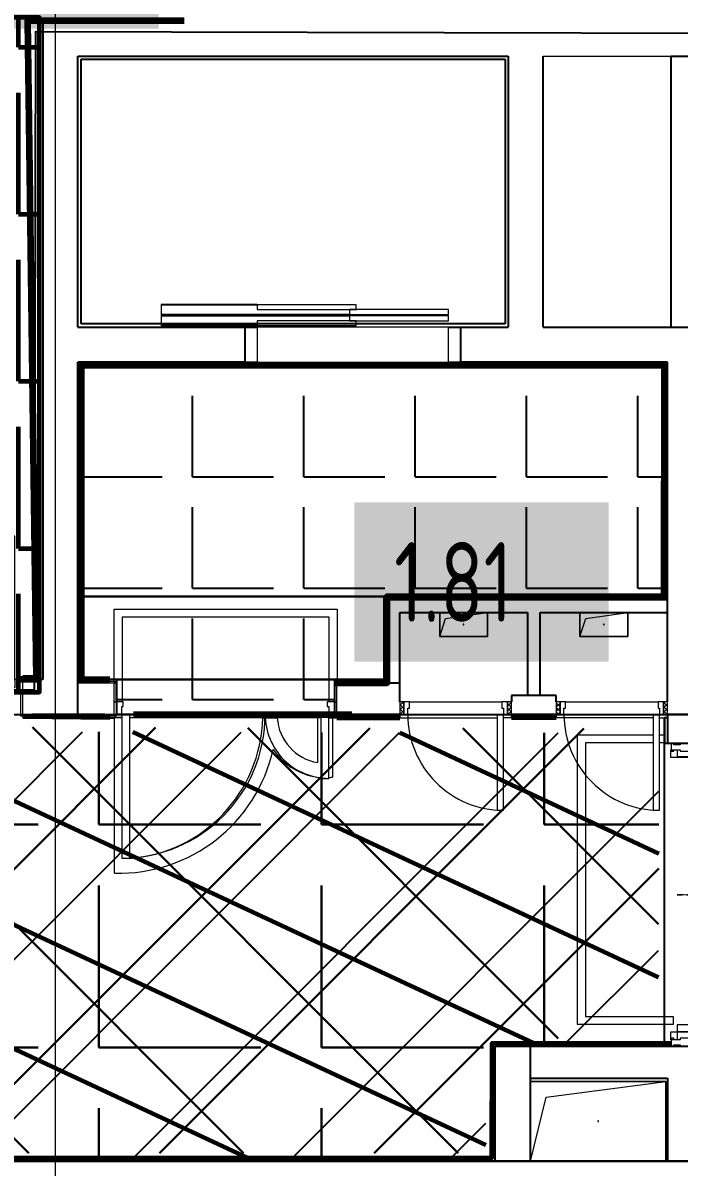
# Model space of a CAD drawing. Header units: millimetres. Extents: x -164500 to 426394, y -51911 to 102118.
# Drawn here: x 94520 to 98637, y 10426 to 17602 of the extents above; entities that cross this region are included whole.
import ezdxf

# ---------------------------------------------------------------- set-up
doc = ezdxf.new("R2010")
doc.units = ezdxf.units.MM
for name, color, linetype, lineweight in [('0) шлифовка', 5, 'Continuous', 60), ('1.4) Плинтус ПЛ-4', 6, 'Continuous', 60), ('284 стык. профилей', 1, 'Continuous', 120), ('374 ПК-4', 211, 'Continuous', 120), ('384 ПК-3', 30, 'Continuous', 120), ('469 плитка КР10 лестницы', 130, 'Continuous', 60), ('5.2) Л-1 Линолеум', 100, 'Continuous', 30), ('7.3) НЗ Керам. Плитка Пол', 3, 'Continuous', 30), ('A-DETL-GENF', 7, 'Continuous', 9), ('A-DOOR-2', 7, 'Continuous', 5), ('A-DOOR-FRAM-2', 7, 'Continuous', 5), ('A-FLOR', 7, 'Continuous', 9), ('A-GENM', 7, 'Continuous', 9), ('A-GLAZ-CWMG-1', 7, 'Continuous', 20), ('Оси', 7, 'Continuous', 9)]:
    doc.layers.add(name, color=color, linetype=linetype, lineweight=lineweight)
for name, color, linetype in [('1.1) плитка  КР1', 40, 'Continuous'), ('2) защита вин плитк', 6, 'Continuous'), ('3.2.3) П-9', 5, 'Continuous')]:
    doc.layers.add(name, color=color, linetype=linetype)
for name, color, linetype, lineweight, true_color in [('A-DOOR-1', 7, 'Continuous', 5, 0xc0c0c0), ('A-DOOR-4', 7, 'Continuous', 5, 0xd7dbdf), ('A-DOOR-FRAM-1', 7, 'Continuous', 5, 0xc0c0c0)]:
    doc.layers.add(name, color=color, linetype=linetype, lineweight=lineweight, true_color=true_color)
doc.styles.add('СПДС', font='ГОСТ тип А.ttf', dxfattribs={"width": 0.9})

# ---------------------------------------------------------------- blocks, each defined once
blk = doc.blocks.new('110_Дверь_СКБ_2Ст - Д-1_л_Лестничная клетка EIS60 2-32142534-Объем проектирования 1 этажа')
at = {"layer": 'A-DOOR-1'}
for p, q in [((662.5, 1010), (612.5, 1010)), ((612.5, 1010), (612.5, 110)), ((662.5, 110), (662.5, 1010)), ((-637.5, 510), (-637.5, 110)), ((-587.5, 510), (-637.5, 510)), ((-587.5, 110), (-587.5, 510)), ((-637.5, 110), (-587.5, 110)), ((612.5, 110), (662.5, 110))]:
    blk.add_line(p, q, dxfattribs=at)
for centre, radius, start, end in [((662.5, 110), 900, 90, 180), ((-637.5, 110), 400, 360, 90)]:
    blk.add_arc(centre, radius, start, end, dxfattribs=at)
at = {"layer": 'A-DOOR-FRAM-1'}
for p, q in [((-672.5, 118), (-742.5, 118)), ((-742.5, 118), (-742.5, 110)), ((-742.5, 110), (-672.5, 110)), ((-637.5, 110), (-687.5, 110)), ((-687.5, 110), (-687.5, 30)), ((-672.5, 110), (-672.5, 118)), ((-637.5, 60), (-637.5, 110)), ((662.5, 110), (662.5, 60)), ((712.5, 110), (662.5, 110)), ((767.5, 118), (697.5, 118)), ((697.5, 118), (697.5, 110)), ((697.5, 110), (767.5, 110)), ((712.5, 30), (712.5, 110)), ((767.5, 110), (767.5, 118)), ((-687.5, 30), (-627.5, 30)), ((-672.5, 30), (-687.5, 30)), ((-687.5, 30), (-687.5, -110)), ((-672.5, -110), (-672.5, 30)), ((-627.5, 60), (-637.5, 60)), ((-627.5, 30), (-627.5, 60)), ((662.5, 60), (652.5, 60)), ((652.5, 60), (652.5, 30)), ((652.5, 30), (712.5, 30)), ((712.5, 30), (697.5, 30)), ((697.5, 30), (697.5, -110)), ((712.5, -110), (712.5, 30)), ((-672.5, -110), (-742.5, -110)), ((-742.5, -110), (-742.5, -118)), ((-742.5, -118), (-672.5, -118)), ((-687.5, -110), (-672.5, -110)), ((-672.5, -118), (-672.5, -110)), ((697.5, -110), (712.5, -110)), ((767.5, -110), (697.5, -110)), ((697.5, -110), (697.5, -118)), ((697.5, -118), (767.5, -118)), ((767.5, -118), (767.5, -110))]:
    blk.add_line(p, q, dxfattribs=at)
blk = doc.blocks.new('110_Дверь_СКБ_2Ст - Д-3а 1450x2100h_Лестничная клетка из коридора-32213611-Объем проектирования 1 этажа')
at = {"layer": 'A-DOOR-1'}
for p, q in [((662.5, 1000), (612.5, 1000)), ((612.5, 1000), (612.5, 100)), ((662.5, 100), (662.5, 1000)), ((-637.5, 500), (-637.5, 100)), ((-587.5, 500), (-637.5, 500)), ((-587.5, 100), (-587.5, 500)), ((-637.5, 100), (-587.5, 100)), ((612.5, 100), (662.5, 100))]:
    blk.add_line(p, q, dxfattribs=at)
for centre, radius, start, end in [((662.5, 100), 900, 90, 180), ((-637.5, 100), 400, 360, 90)]:
    blk.add_arc(centre, radius, start, end, dxfattribs=at)
at = {"layer": 'A-DOOR-FRAM-1'}
for p, q in [((-672.5, 108), (-742.5, 108)), ((-742.5, 108), (-742.5, 100)), ((-742.5, 100), (-672.5, 100)), ((-637.5, 100), (-687.5, 100)), ((-687.5, 100), (-687.5, 20)), ((-672.5, 100), (-672.5, 108)), ((-637.5, 50), (-637.5, 100)), ((662.5, 100), (662.5, 50)), ((712.5, 100), (662.5, 100)), ((767.5, 108), (697.5, 108)), ((697.5, 108), (697.5, 100)), ((697.5, 100), (767.5, 100)), ((712.5, 20), (712.5, 100)), ((767.5, 100), (767.5, 108)), ((-687.5, 20), (-627.5, 20)), ((-672.5, 20), (-687.5, 20)), ((-687.5, 20), (-687.5, -100)), ((-672.5, -100), (-672.5, 20)), ((-627.5, 50), (-637.5, 50)), ((-627.5, 20), (-627.5, 50)), ((662.5, 50), (652.5, 50)), ((652.5, 50), (652.5, 20)), ((652.5, 20), (712.5, 20)), ((712.5, 20), (697.5, 20)), ((697.5, 20), (697.5, -100)), ((712.5, -100), (712.5, 20)), ((-672.5, -100), (-742.5, -100)), ((-742.5, -100), (-742.5, -108)), ((-742.5, -108), (-672.5, -108)), ((-687.5, -100), (-672.5, -100)), ((-672.5, -108), (-672.5, -100)), ((697.5, -100), (712.5, -100)), ((767.5, -100), (697.5, -100)), ((697.5, -100), (697.5, -108)), ((697.5, -108), (767.5, -108)), ((767.5, -108), (767.5, -100))]:
    blk.add_line(p, q, dxfattribs=at)
blk = doc.blocks.new('110_Дверь_СКБ_1Ст - д-18п 700x2100h_Технический шкаф ЭОМ и СС 2-32193184-Объем проектирования 1 этажа')
at = {"layer": 'A-DOOR-2'}
h = blk.add_hatch(dxfattribs=at)
h.set_pattern_fill('FP_119', color=256, style=0, pattern_type=2)
h.set_pattern_definition([(135, (1951.41, 124.685), (-14.14214, -14.14214), []), (225, (1951.41, 124.685), (14.14214, -14.14214), [])])
h.paths.add_polyline_path([(337.5, 60), (337.5, -20), (362.5, -20), (362.5, 60)])
at = {"layer": 'A-DOOR-FRAM-2'}
h = blk.add_hatch(dxfattribs=at)
h.set_pattern_fill('FP_120', color=256, style=0, pattern_type=2)
h.set_pattern_definition([(45, (-171.384, 124.685), (-14.1421, 14.1421), []), (135, (-171.384, 124.685), (-14.1421, -14.1421), [])])
h.paths.add_polyline_path([(-337.5, 60), (-337.5, -20), (-312.5, -20), (-312.5, 60)])
at = {"layer": 'A-DOOR-1'}
for p, q in [((-287.5, 660), (-287.5, 60)), ((-247.5, 660), (-287.5, 660)), ((-247.5, 60), (-247.5, 660)), ((-287.5, 60), (-247.5, 60))]:
    blk.add_line(p, q, dxfattribs=at)
blk.add_arc((-287.5, 60), 600, 360, 90, dxfattribs=at)
at = {"layer": 'A-DOOR-FRAM-1'}
for p, q in [((-312.5, 60), (-337.5, 60)), ((-337.5, 60), (-337.5, -20)), ((-287.5, 60), (-312.5, 60)), ((-312.5, 60), (-312.5, -20)), ((-312.5, -20), (-312.5, 60)), ((-287.5, 20), (-287.5, 60)), ((-277.5, 20), (-287.5, 20)), ((-277.5, -20), (-277.5, 20)), ((-247.5, 60), (312.5, 60)), ((312.5, 20), (302.5, 20)), ((302.5, 20), (302.5, -20)), ((312.5, 60), (312.5, 20)), ((337.5, 60), (312.5, 60)), ((337.5, -20), (337.5, 60)), ((362.5, 60), (337.5, 60)), ((337.5, 60), (337.5, -20)), ((362.5, -20), (362.5, 60)), ((-337.5, -20), (-312.5, -20)), ((-312.5, -20), (-277.5, -20)), ((302.5, -20), (-277.5, -20)), ((302.5, -20), (337.5, -20)), ((337.5, -20), (362.5, -20))]:
    blk.add_line(p, q, dxfattribs=at)
blk = doc.blocks.new('GM_Отверстие прямоугольное _в плите_ - Отверстие-21716910-Объем проектирования 1 этажа')
at = {"layer": 'A-GENM'}
for p, q in [((-425, 250), (425, 250)), ((425, 250), (-425, 250)), ((-325, 150), (425, 250)), ((425, 250), (425, -250)), ((425, -250), (425, 250)), ((-425, -250), (-325, 150))]:
    blk.add_line(p, q, dxfattribs=at)
for start, end in [(360, 180), (180, 360)]:
    blk.add_arc((0, 0), 2.5, start, end, dxfattribs=at)
blk = doc.blocks.new('GM_Отверстие прямоугольное _в плите_ - Отверстие-21620300-Объем проектирования 1 этажа')
at = {"layer": 'A-GENM'}
for p, q in [((-150, -75), (-150, 75)), ((-150, 75), (-150, -75)), ((-112.5, 37.5), (150, 75)), ((150, 75), (150, -75)), ((150, -75), (150, 75)), ((-150, -75), (-112.5, 37.5)), ((150, -75), (-150, -75)), ((-150, -75), (150, -75))]:
    blk.add_line(p, q, dxfattribs=at)
for start, end in [(360, 180), (180, 360)]:
    blk.add_arc((0, 0), 2.5, start, end, dxfattribs=at)
blk = doc.blocks.new('DOR_Дверь лифта - 1350х2050h-19118285-Объем проектирования 1 этажа')
at = {"layer": 'A-DOOR-1'}
for p, q in [((-600, 125), (-720, 125)), ((-720, 125), (-720, 110)), ((-720, 110), (-600, 110)), ((-675, 110), (-675, -110)), ((-600, 110), (-675, 110)), ((-600, 110), (-600, 125)), ((600, 110), (-600, 110)), ((-600, 110), (-600, -110)), ((720, 125), (600, 125)), ((600, 125), (600, 110)), ((600, -110), (600, 110)), ((675, 110), (600, 110)), ((600, 110), (720, 110)), ((675, -110), (675, 110)), ((720, 110), (720, 125)), ((-675, -110), (-600, -110)), ((-600, -110), (600, -110)), ((-20, -120), (-20, -150)), ((600, -120), (-20, -120)), ((600, -110), (675, -110)), ((600, -150), (600, -120)), ((-600, -150), (-600, -180)), ((20, -150), (-600, -150)), ((-600, -180), (20, -180)), ((-600, -190), (-600, -220)), ((20, -190), (-600, -190)), ((-20, -150), (600, -150)), ((20, -180), (20, -150)), ((20, -220), (20, -190)), ((-600, -220), (20, -220)), ((-20, -220), (-20, -250)), ((600, -220), (-20, -220)), ((-20, -250), (600, -250)), ((600, -250), (600, -220))]:
    blk.add_line(p, q, dxfattribs=at)
at = {"layer": 'A-DOOR-FRAM-1'}
for p, q in [((600, -117), (600, -120)), ((1203, -117), (600, -117)), ((600, -120), (1200, -120)), ((1200, -120), (1200, -180)), ((1203, -183), (1203, -117)), ((1200, -180), (20, -180)), ((20, -180), (20, -183)), ((20, -183), (1203, -183)), ((1203, -187), (20, -187)), ((20, -187), (20, -190)), ((20, -190), (1200, -190)), ((1200, -190), (1200, -250)), ((1203, -253), (1203, -187)), ((600, -250), (600, -253)), ((1200, -250), (600, -250)), ((600, -253), (1203, -253))]:
    blk.add_line(p, q, dxfattribs=at)
blk = doc.blocks.new('Дверь_Витражная_остекление_ - ВВ-7 остекление-32349468-Объем проектирования 1 этажа')
at = {"layer": 'A-DETL-GENF'}
for p, q in [((-815, -20), (-860, -20)), ((-860, -177.2), (-860, -20)), ((-815, -20), (-860, -20)), ((-860, -20), (-860, -177.2)), ((-815, -177.2), (-815, -20)), ((-815, -177.2), (-815, -20)), ((865, -880), (865, -20)), ((865, -20), (865, -880)), ((-860, -100), (-815, -100)), ((-850, -177.2), (-850, -100)), ((-806, -177.2), (-806, -100)), ((856, -800), (856, -100)), ((900, -100), (865, -100)), ((900, -800), (900, -140)), ((910, -880), (910, -140)), ((910, -880), (910, -140)), ((-860, -880), (-860, -177.2)), ((-860, -177.2), (-860, -880)), ((-850, -800), (-850, -177.2)), ((-815, -880), (-815, -177.2)), ((-815, -880), (-815, -177.2)), ((-806, -800), (-806, -177.2)), ((-860, -800), (-815, -800)), ((910, -800), (865, -800)), ((-860, -880), (-815, -880)), ((-860, -880), (-815, -880)), ((910, -880), (865, -880)), ((865, -880), (910, -880))]:
    blk.add_line(p, q, dxfattribs=at)
at = {"layer": 'A-DOOR-1'}
for p, q in [((-910, 20), (-860, 20)), ((-910, -20), (-910, 20)), ((-860, 20), (-860, -20)), ((860, 20), (910, 20)), ((860, -20), (860, 20)), ((910, 20), (910, -20)), ((-860, -20), (-910, -20)), ((-860, -177.2), (-860, -20)), ((860, -880), (860, -20)), ((910, -20), (860, -20))]:
    blk.add_line(p, q, dxfattribs=at)
for centre, start, end in [((-860, -20), 275.92467, 0), ((860, -20), 180, 196.2256), ((860, -20), 227.29681, 270)]:
    blk.add_arc(centre, 860, start, end, dxfattribs=at)
at = {"layer": 'A-DOOR-4'}
blk.add_line((-860, -880), (-860, -177.2), dxfattribs=at)
for centre, start, end in [((860, -20), 196.2256, 227.18263), ((-860, -20), 270, 275.92467)]:
    blk.add_arc(centre, 860, start, end, dxfattribs=at)
blk = doc.blocks.new('Прямоугольный импост - Импост структурный с накладкой - 160мм Темный-V270-Объем проектирования 1 этажа')
at = {"layer": 'A-GLAZ-CWMG-1'}
for p, q in [((-50, 0), (-50, 17)), ((-50, 17), (0, 17)), ((-40, 0), (-50, 0)), ((-40, -40), (-40, 0)), ((0, 0), (-10, 0)), ((-10, 0), (-10, -40)), ((0, 17), (0, 0)), ((-50, -140), (-50, -40)), ((-50, -40), (-40, -40)), ((-10, -40), (0, -40)), ((0, -40), (0, -140)), ((0, -140), (-50, -140))]:
    blk.add_line(p, q, dxfattribs=at)
blk = doc.blocks.new('Прямоугольный импост - Импост структурный с накладкой - 160мм Темный-V271-Объем проектирования 1 этажа')
at = {"layer": 'A-GLAZ-CWMG-1'}
for p, q in [((0, 17), (-50, 17)), ((-50, 17), (-50, 0)), ((-50, 0), (-40, 0)), ((-40, 0), (-40, -40)), ((-10, -40), (-10, 0)), ((-10, 0), (0, 0)), ((0, 0), (0, 17)), ((-40, -40), (-50, -40)), ((-50, -40), (-50, -140)), ((0, -40), (-10, -40)), ((0, -140), (0, -40)), ((-50, -140), (0, -140))]:
    blk.add_line(p, q, dxfattribs=at)

msp = doc.modelspace()

# ---------------------------------------------------------------- hatches: boundary and pattern name
at = {"layer": '0) шлифовка', "true_color": 0x2776bb}
h = msp.add_hatch(dxfattribs=at)
h.set_pattern_fill('ANSI31', color=152, scale=222, angle=110)
h.paths.add_polyline_path([(98511.111, 13147.263), (82778.702, 13184.193), (82778.702, 12963.938), (82778.702, 12923.938), (83491.702, 12923.938), (83491.702, 12878.938), (82775.996, 12878.938), (82771.702, 12878.36), (82771.702, 12868.938), (82728.414, 12868.938), (82725.221, 11508.938), (82771.702, 11508.938), (82846.702, 11507.938), (83441.702, 11507.938), (83521.702, 11498.938), (83521.702, 11434.938), (84781.702, 11434.938), (84781.702, 11444.938), (84801.702, 11444.938), (85055.702, 11434.938), (85055.702, 10484.938), (85474.702, 10484.938), (85474.702, 10463.938), (85524.702, 10463.938), (85524.702, 10363.938), (85514.702, 10323.938), (85524.702, 10323.938), (85524.702, 10306.938), (85564.702, 10306.938), (85564.702, 10303.938), (85609.702, 10303.938), (85609.702, 10258.54), (85658.804, 10258.424), (87584.702, 10253.904), (87584.702, 10303.938), (87583.202, 10306.938), (87574.702, 10306.938), (87574.702, 10323.938), (87584.702, 10363.938), (87574.702, 10363.938), (87574.702, 10463.938), (87624.702, 10463.938), (89374.702, 10463.938), (89423.702, 10463.938), (89423.702, 10483.935), (89423.702, 10484.935), (90049.702, 10484.935), (90073.935, 10463.938), (90099.702, 10463.938), (90099.702, 10413.938), (90109.702, 10413.938), (90109.702, 10408.974), (91389.702, 10405.969), (91389.702, 10413.938), (91399.702, 10463.938), (91434.702, 10463.938), (91434.702, 10471.938), (91449.702, 10471.938), (91449.702, 10484.935), (92574.702, 10484.935), (92614.702, 10471.938), (92614.702, 10403.093), (93484.702, 10401.051), (93484.702, 10463.938), (93484.702, 10471.938), (93524.702, 10471.938), (93524.702, 10484.935), (97423.858, 10484.935), (97425.33, 11111.806), (97462.702, 11111.718), (97462.702, 11204.938), (98506.551, 11204.938)])
at = {"layer": '1.1) плитка  КР1'}
h = msp.add_hatch(dxfattribs=at)
h.set_pattern_fill('ANGLE', color=256, scale=100)
h.set_pattern_definition([(0, (94885.7, 15452.94), (0, 698.5), [508, -190.5]), (90, (94885.7, 15452.94), (-698.5, 4e-14), [508, -190.5])])
h.paths.add_polyline_path([(95108.074, 13483.938), (96474.702, 13483.938), (96474.702, 13263.938), (95108.074, 13263.938)])
h.paths.add_polyline_path([(94885.702, 14003.938), (96784.702, 14003.938), (96784.702, 13483.938), (94885.702, 13483.938)])
h.paths.add_polyline_path([(94885.702, 15452.938), (98543.702, 15452.938), (98543.702, 14003.938), (94885.702, 14003.938)])
at = {"layer": '2) защита вин плитк'}
h = msp.add_hatch(dxfattribs=at)
h.set_pattern_fill('ANSI31', color=256, scale=222)
h.paths.add_polyline_path([(98511.111, 13147.263), (82778.702, 13184.193), (82778.702, 12963.938), (82778.702, 12923.938), (83491.702, 12923.938), (83491.702, 12878.938), (82775.996, 12878.938), (82771.702, 12878.36), (82771.702, 12868.938), (82728.414, 12868.938), (82725.221, 11508.938), (82771.702, 11508.938), (82846.702, 11507.938), (83441.702, 11507.938), (83521.702, 11498.938), (83521.702, 11434.938), (84781.702, 11434.938), (84781.702, 11444.938), (84801.702, 11444.938), (85055.702, 11434.938), (85055.702, 10484.938), (85474.702, 10484.938), (85474.702, 10463.938), (85524.702, 10463.938), (85524.702, 10363.938), (85514.702, 10323.938), (85524.702, 10323.938), (85524.702, 10306.938), (85564.702, 10306.938), (85564.702, 10303.938), (85609.702, 10303.938), (85609.702, 10258.54), (85658.804, 10258.424), (87584.702, 10253.904), (87584.702, 10303.938), (87583.202, 10306.938), (87574.702, 10306.938), (87574.702, 10323.938), (87584.702, 10363.938), (87574.702, 10363.938), (87574.702, 10463.938), (87624.702, 10463.938), (89374.702, 10463.938), (89423.702, 10463.938), (89423.702, 10483.935), (89423.702, 10484.935), (90049.702, 10484.935), (90073.935, 10463.938), (90099.702, 10463.938), (90099.702, 10413.938), (90109.702, 10413.938), (90109.702, 10408.974), (91389.702, 10405.969), (91389.702, 10413.938), (91399.702, 10463.938), (91434.702, 10463.938), (91434.702, 10471.938), (91449.702, 10471.938), (91449.702, 10484.935), (92574.702, 10484.935), (92614.702, 10471.938), (92614.702, 10403.093), (93484.702, 10401.051), (93484.702, 10463.938), (93484.702, 10471.938), (93524.702, 10471.938), (93524.702, 10484.935), (97423.858, 10484.935), (97425.33, 11111.806), (97462.702, 11111.718), (97462.702, 11204.938), (98506.551, 11204.938)])
at = {"layer": '3.2.3) П-9'}
h = msp.add_hatch(dxfattribs=at)
h.set_pattern_fill('ANSI31', color=256, scale=222)
h.paths.add_polyline_path([(98511.111, 13147.263), (82778.702, 13184.193), (82778.702, 12963.938), (82778.702, 12923.938), (83491.702, 12923.938), (83491.702, 12878.938), (82775.996, 12878.938), (82771.702, 12878.36), (82771.702, 12868.938), (82728.414, 12868.938), (82725.221, 11508.938), (82771.702, 11508.938), (82846.702, 11507.938), (83441.702, 11507.938), (83521.702, 11498.938), (83521.702, 11434.938), (84781.702, 11434.938), (84781.702, 11444.938), (84801.702, 11444.938), (85055.702, 11434.938), (85055.702, 10484.938), (85474.702, 10484.938), (85474.702, 10463.938), (85524.702, 10463.938), (85524.702, 10363.938), (85514.702, 10323.938), (85524.702, 10323.938), (85524.702, 10306.938), (85564.702, 10306.938), (85564.702, 10303.938), (85609.702, 10303.938), (85609.702, 10258.54), (85658.804, 10258.424), (87584.702, 10253.904), (87584.702, 10303.938), (87583.202, 10306.938), (87574.702, 10306.938), (87574.702, 10323.938), (87584.702, 10363.938), (87574.702, 10363.938), (87574.702, 10463.938), (87624.702, 10463.938), (89374.702, 10463.938), (89423.702, 10463.938), (89423.702, 10483.935), (89423.702, 10484.935), (90049.702, 10484.935), (90073.935, 10463.938), (90099.702, 10463.938), (90099.702, 10413.938), (90109.702, 10413.938), (90109.702, 10408.974), (91389.702, 10405.969), (91389.702, 10413.938), (91399.702, 10463.938), (91434.702, 10463.938), (91434.702, 10471.938), (91449.702, 10471.938), (91449.702, 10484.935), (92574.702, 10484.935), (92614.702, 10471.938), (92614.702, 10403.093), (93484.702, 10401.051), (93484.702, 10463.938), (93484.702, 10471.938), (93524.702, 10471.938), (93524.702, 10484.935), (97423.858, 10484.935), (97425.33, 11111.806), (97462.702, 11111.718), (97462.702, 11204.938), (98506.551, 11204.938)])
at = {"layer": '469 плитка КР10 лестницы'}
h = msp.add_hatch(dxfattribs=at)
h.set_pattern_fill('ANGLE', color=256, scale=150)
h.set_pattern_definition([(0, (205553.1, 26879), (0, 1047.75), [762, -285.75]), (90, (205553.1, 26879), (-1047.75, 6e-14), [762, -285.75])])
h.paths.add_polyline_path([(93119.702, 13403.938), (94623.702, 13403.938), (94623.702, 17634.938), (93119.702, 17634.938)])
at = {"layer": '5.2) Л-1 Линолеум'}
h = msp.add_hatch(dxfattribs=at)
h.set_pattern_fill('ANSI37', color=256, scale=300)
h.paths.add_polyline_path([(98511.111, 13175.099), (82778.702, 13212.03), (82778.702, 12991.774), (82778.702, 12951.774), (83491.702, 12951.774), (83491.702, 12906.774), (82775.996, 12906.774), (82771.702, 12906.196), (82771.702, 12896.774), (82728.414, 12896.774), (82725.221, 11536.774), (82771.702, 11536.774), (82846.702, 11535.774), (83441.702, 11535.774), (83521.702, 11526.774), (83521.702, 11462.774), (84781.702, 11462.774), (84781.702, 11472.774), (84801.702, 11472.774), (85055.702, 11462.774), (85055.702, 10512.774), (85474.702, 10512.774), (85474.702, 10491.774), (85524.702, 10491.774), (85524.702, 10391.774), (85514.702, 10351.774), (85524.702, 10351.774), (85524.702, 10334.774), (85564.702, 10334.774), (85564.702, 10331.774), (85609.702, 10331.774), (85609.702, 10286.376), (85658.804, 10286.261), (87584.702, 10281.74), (87584.702, 10331.774), (87583.202, 10334.774), (87574.702, 10334.774), (87574.702, 10351.774), (87584.702, 10391.774), (87574.702, 10391.774), (87574.702, 10491.774), (87624.702, 10491.774), (89374.702, 10491.774), (89423.702, 10491.774), (89423.702, 10511.771), (89423.702, 10512.771), (90049.702, 10512.771), (90073.935, 10491.774), (90099.702, 10491.774), (90099.702, 10441.774), (90109.702, 10441.774), (90109.702, 10436.81), (91389.702, 10433.805), (91389.702, 10441.774), (91399.702, 10491.774), (91434.702, 10491.774), (91434.702, 10499.774), (91449.702, 10499.774), (91449.702, 10512.771), (92574.702, 10512.771), (92614.702, 10499.774), (92614.702, 10430.93), (93484.702, 10428.887), (93484.702, 10491.774), (93484.702, 10499.774), (93524.702, 10499.774), (93524.702, 10512.771), (97423.858, 10512.771), (97425.33, 11139.642), (97462.702, 11139.555), (97462.702, 11232.774), (98506.551, 11232.774)])
at = {"layer": '7.3) НЗ Керам. Плитка Пол'}
h = msp.add_hatch(dxfattribs=at)
h.set_pattern_fill('ANGLE', color=256, scale=200)
h.set_pattern_definition([(0, (0, 0), (0, 1397), [1016, -381]), (90, (0, 0), (-1397, 9e-14), [1016, -381])])
h.paths.add_polyline_path([(98511.111, 13147.263), (82778.702, 13184.193), (82778.702, 12963.938), (82778.702, 12923.938), (83491.702, 12923.938), (83491.702, 12878.938), (82775.996, 12878.938), (82771.702, 12878.36), (82771.702, 12868.938), (82728.414, 12868.938), (82725.221, 11508.938), (82771.702, 11508.938), (82846.702, 11507.938), (83441.702, 11507.938), (83521.702, 11498.938), (83521.702, 11434.938), (84781.702, 11434.938), (84781.702, 11444.938), (84801.702, 11444.938), (85055.702, 11434.938), (85055.702, 10484.938), (85474.702, 10484.938), (85474.702, 10463.938), (85524.702, 10463.938), (85524.702, 10363.938), (85514.702, 10323.938), (85524.702, 10323.938), (85524.702, 10306.938), (85564.702, 10306.938), (85564.702, 10303.938), (85609.702, 10303.938), (85609.702, 10258.54), (85658.804, 10258.424), (87584.702, 10253.904), (87584.702, 10303.938), (87583.202, 10306.938), (87574.702, 10306.938), (87574.702, 10323.938), (87584.702, 10363.938), (87574.702, 10363.938), (87574.702, 10463.938), (87624.702, 10463.938), (89374.702, 10463.938), (89423.702, 10463.938), (89423.702, 10483.935), (89423.702, 10484.935), (90049.702, 10484.935), (90073.935, 10463.938), (90099.702, 10463.938), (90099.702, 10413.938), (90109.702, 10413.938), (90109.702, 10408.974), (91389.702, 10405.969), (91389.702, 10413.938), (91399.702, 10463.938), (91434.702, 10463.938), (91434.702, 10471.938), (91449.702, 10471.938), (91449.702, 10484.935), (92574.702, 10484.935), (92614.702, 10471.938), (92614.702, 10403.093), (93484.702, 10401.051), (93484.702, 10463.938), (93484.702, 10471.938), (93524.702, 10471.938), (93524.702, 10484.935), (97423.858, 10484.935), (97425.33, 11111.806), (97462.702, 11111.718), (97462.702, 11204.938), (98506.551, 11204.938)])

# ---------------------------------------------------------------- linework, layer by layer
for p, q in [((94623.702, 13504.938), (94623.702, 17633.938)), ((94644.702, 17613.938), (94644.702, 13483.938)), ((94864.702, 15693.938), (94864.702, 17393.938)), ((94864.702, 17393.938), (97564.702, 17393.938)), ((94884.702, 17373.938), (97544.702, 17373.938)), ((94884.702, 15713.938), (94884.702, 17373.938)), ((97544.702, 17373.938), (97544.702, 15713.938)), ((97564.702, 17393.938), (97564.702, 15693.938)), ((97784.702, 15693.938), (97784.702, 17393.938)), ((98584.702, 17393.938), (100252.702, 17393.938)), ((98584.702, 17393.938), (98584.702, 15693.938)), ((94864.702, 15693.938), (95989.702, 15693.938)), ((97544.702, 15713.938), (94884.702, 15713.938)), ((95914.702, 15473.938), (95914.702, 15693.938)), ((97189.702, 15693.938), (97564.702, 15693.938)), ((97264.702, 15693.938), (97264.702, 15473.938)), ((97784.702, 15693.938), (98784.702, 15693.938)), ((94864.702, 13263.938), (94864.702, 15473.938)), ((95914.702, 15473.938), (94864.702, 15473.938)), ((94884.702, 15453.938), (94885.702, 15453.938)), ((94885.702, 13483.938), (94885.702, 15452.938)), ((94885.702, 15452.938), (95869.702, 15452.938)), ((95869.702, 15453.938), (95869.702, 15473.938)), ((95869.702, 15452.938), (95869.702, 15453.938)), ((98564.702, 15473.938), (97264.702, 15473.938)), ((97309.702, 15473.938), (97309.702, 15453.938)), ((97309.702, 15453.938), (97309.702, 15452.938)), ((97309.702, 15452.938), (98543.702, 15452.938)), ((98543.702, 15452.938), (98543.702, 14004.938)), ((98544.702, 15453.938), (98544.702, 15452.938)), ((98564.702, 13343.938), (98564.702, 15473.938)), ((98543.702, 14004.938), (96783.702, 14004.938)), ((96783.702, 14004.938), (96783.702, 13484.938)), ((98544.702, 14003.938), (98543.702, 14003.938)), ((96804.702, 13983.938), (96804.702, 13463.938)), ((98564.702, 13983.938), (96804.702, 13983.938)), ((96884.702, 13343.938), (96884.702, 13903.938)), ((96884.702, 13903.938), (97684.702, 13903.938)), ((97684.702, 13903.938), (97684.702, 13383.938)), ((97764.702, 13903.938), (98564.702, 13903.938)), ((97764.702, 13383.938), (97764.702, 13903.938)), ((94623.702, 13504.938), (94519.702, 13504.938)), ((94519.702, 13504.938), (94519.702, 13503.938)), ((94519.702, 13503.938), (94544.702, 13503.938)), ((94544.702, 13503.938), (94544.702, 13491.938)), ((94624.702, 13503.938), (94544.702, 13503.938)), ((94623.702, 13504.938), (94624.702, 13504.938)), ((94624.702, 13504.938), (94624.702, 13503.938)), ((94644.702, 13483.938), (94574.702, 13483.938)), ((95034.702, 13463.938), (94864.702, 13463.938)), ((94884.702, 13483.938), (94884.702, 13484.938)), ((95064.702, 13484.938), (94884.702, 13484.938)), ((94884.702, 13483.938), (94885.702, 13483.938)), ((95064.702, 13483.938), (95064.702, 13484.938)), ((96783.702, 13484.938), (96514.702, 13484.938)), ((96514.702, 13484.938), (96514.702, 13483.938)), ((96544.702, 13463.938), (96884.702, 13463.938)), ((96784.702, 13483.938), (96783.702, 13483.938)), ((97864.702, 13383.938), (97584.702, 13383.938)), ((97584.702, 13383.938), (97584.702, 13343.938)), ((97864.702, 13343.938), (97864.702, 13383.938)), ((94519.702, 13243.938), (94519.702, 13242.938)), ((94519.702, 13242.938), (95089.702, 13242.938)), ((94544.702, 13255.938), (94544.702, 13243.938)), ((94574.702, 13263.938), (95034.702, 13263.938)), ((95034.702, 13263.938), (94574.702, 13263.938)), ((95089.702, 13242.938), (95089.702, 13243.938)), ((96489.702, 13243.938), (96489.702, 13242.938)), ((96489.702, 13242.938), (96884.702, 13242.938)), ((96544.702, 13263.938), (96884.702, 13263.938)), ((96884.702, 13263.938), (96544.702, 13263.938)), ((96884.702, 13243.938), (96884.702, 13263.938)), ((96884.702, 13242.938), (96884.702, 13243.938)), ((97584.702, 13263.938), (97864.702, 13263.938)), ((97584.702, 13263.938), (97584.702, 13243.938)), ((97864.702, 13263.938), (97584.702, 13263.938)), ((97584.702, 13243.938), (97584.702, 13242.938)), ((97584.702, 13242.938), (97864.702, 13242.938)), ((97864.702, 13243.938), (97864.702, 13263.938)), ((97864.702, 13242.938), (97864.702, 13243.938)), ((98543.702, 13243.938), (98543.702, 11203.938)), ((98564.702, 13243.938), (98544.702, 13243.938)), ((98544.702, 13243.938), (98544.702, 13083.938)), ((98564.702, 13263.938), (98564.702, 13083.938)), ((98564.702, 13263.938), (99764.702, 13263.938)), ((99764.702, 13263.938), (98564.702, 13263.938)), ((98544.702, 13083.938), (98564.702, 13083.938)), ((98544.702, 11203.938), (98544.702, 13083.938)), ((98564.702, 13083.938), (98764.702, 13083.938)), ((98544.702, 11204.938), (97462.702, 11204.938)), ((97462.702, 11204.938), (97462.702, 10484.935)), ((98543.702, 11203.938), (98544.702, 11203.938)), ((98564.702, 11183.938), (98564.702, 11203.938)), ((97483.702, 10463.935), (97483.702, 11183.938)), ((97483.702, 11183.938), (100873.702, 11183.938)), ((97703.702, 10463.938), (97703.702, 11183.938)), ((97703.702, 10983.938), (98564.702, 10983.938)), ((98564.702, 10983.938), (98564.702, 10463.938)), ((97462.702, 10484.935), (93524.702, 10484.935)), ((97463.702, 10483.935), (93524.702, 10483.935)), ((97463.702, 10483.935), (97463.702, 10483.938)), ((93554.702, 10463.938), (103679.702, 10463.938)), ((93554.702, 10463.935), (97483.702, 10463.935))]:
    msp.add_line(p, q)
at = {"flags": 128}
msp.add_lwpolyline([(93102.318, 20909.981), (93084.741, 13422.001), (94591.737, 13418.464), (94601.431, 17548.452), (96302.837, 17544.459), (100601.415, 17534.368), (100608.349, 20488.36)], dxfattribs=at)
msp.add_lwpolyline([(82778.702, 13263.938), (121274.702, 13263.938), (121274.702, 10463.938), (82778.702, 10463.938)], close=True)
at = {"layer": '1.1) плитка  КР1'}
for points in [[(94885.702, 15452.938), (98543.702, 15452.938), (98543.702, 14003.938), (94885.702, 14003.938)], [(94885.702, 14003.938), (96784.702, 14003.938), (96784.702, 13483.938), (94885.702, 13483.938)], [(95108.074, 13483.938), (96474.702, 13483.938), (96474.702, 13263.938), (95108.074, 13263.938)]]:
    msp.add_lwpolyline(points, close=True, dxfattribs=at)
at = {"layer": '1.4) Плинтус ПЛ-4'}
for points in [[(95064.702, 13243.938), (94519.702, 13249.938)], [(96489.702, 13242.938), (96884.702, 13243.938)], [(97864.702, 13242.938), (97584.702, 13243.938)], [(93499.702, 10484.935), (97462.702, 10483.938), (97463.702, 11203.938), (98587.281, 11203.938)]]:
    msp.add_lwpolyline(points, dxfattribs=at)
at = {"layer": '284 стык. профилей'}
msp.add_lwpolyline([(95212.702, 13263.938), (96582.582, 13263.938)], dxfattribs=at)
at = {"layer": '374 ПК-4'}
msp.add_lwpolyline([(95531.747, 17614.938), (94547.949, 17614.938), (94603.702, 13483.938), (94498.702, 13484.938)], dxfattribs=at)
at = {"layer": '384 ПК-3'}
msp.add_lwpolyline([(96474.702, 13463.938), (96804.702, 13463.938), (96804.702, 14003.938), (98543.702, 14003.938), (98544.702, 15452.938), (94885.702, 15452.938), (94885.702, 13483.938), (95064.702, 13484.938)], dxfattribs=at)
at = {"layer": '469 плитка КР10 лестницы'}
msp.add_lwpolyline([(93119.702, 13403.938), (94623.702, 13403.938), (94623.702, 17634.938), (93119.702, 17634.938)], close=True, dxfattribs=at)
at = {"layer": '7.3) НЗ Керам. Плитка Пол'}
for points in [[(95064.702, 13243.938), (94519.702, 13249.938)], [(96489.702, 13242.938), (96884.702, 13243.938)], [(97864.702, 13242.938), (97584.702, 13243.938)], [(93499.702, 10484.935), (97462.702, 10483.938), (97463.702, 11203.938), (98587.281, 11203.938)]]:
    msp.add_lwpolyline(points, dxfattribs=at)
at = {"layer": 'A-FLOR'}
for p, q in [((94624.702, 17633.938), (94624.702, 13504.938)), ((97784.702, 17393.938), (98584.702, 17393.938)), ((94884.702, 13484.938), (94884.702, 15453.938)), ((98544.702, 15453.938), (94885.702, 15453.938)), ((98544.702, 15452.938), (98544.702, 14003.938)), ((98543.702, 14003.938), (96784.702, 14003.938)), ((96784.702, 14003.938), (96784.702, 13483.938)), ((95092.171, 13926.075), (96492.171, 13926.075)), ((95092.171, 13471.938), (95092.171, 13926.075)), ((96492.171, 13926.075), (96492.171, 13471.938)), ((96442.171, 13876.075), (95142.171, 13876.075)), ((95142.171, 13876.075), (95142.171, 13343.938)), ((96442.171, 13343.938), (96442.171, 13876.075)), ((95064.702, 13483.938), (94885.702, 13483.938)), ((95064.702, 13471.938), (95064.702, 13483.938)), ((96514.702, 13483.938), (96514.702, 13471.938)), ((96783.702, 13483.938), (96514.702, 13483.938)), ((94519.702, 13255.938), (94519.702, 13243.938)), ((95139.702, 13243.938), (94519.702, 13243.938)), ((95064.702, 13243.938), (95064.702, 13255.938)), ((95095.096, 12269.242), (95095.096, 13246.938)), ((95095.096, 13246.938), (95139.702, 13246.938)), ((96389.702, 13243.938), (95189.702, 13243.938)), ((96024.47, 13243.438), (96115.391, 13243.438)), ((96369.702, 12963.064), (96369.702, 13243.938)), ((96439.702, 13243.938), (97494.702, 13243.938)), ((96461.478, 13243.938), (96461.478, 12871.153)), ((96514.702, 13255.938), (96514.702, 13243.938)), ((98474.702, 13243.938), (97534.702, 13243.938)), ((98514.702, 13243.938), (98544.702, 13243.938)), ((97999.457, 13136.178), (98474.702, 13136.178)), ((97999.457, 11321.008), (97999.457, 13136.178)), ((98514.702, 13136.178), (98544.702, 13136.178)), ((98474.702, 13086.178), (98049.457, 13086.178)), ((98049.457, 13086.178), (98049.457, 11371.008)), ((98544.702, 13086.178), (98514.702, 13086.178)), ((95185.096, 12363.938), (95185.096, 12361.304)), ((98049.457, 11371.008), (98599.457, 11371.008)), ((98599.457, 11371.008), (98599.457, 11321.008)), ((98599.457, 11321.008), (97999.457, 11321.008)), ((98543.702, 11203.938), (97463.702, 11203.938)), ((97463.702, 11203.938), (97463.702, 10483.938)), ((98544.702, 11203.938), (98587.281, 11203.938)), ((97462.702, 10483.938), (93524.702, 10483.938))]:
    msp.add_line(p, q, dxfattribs=at)
for centre, radius, start, end in [((95119.702, 13263.938), 905, 274.1437123, 358.7020281), ((95119.702, 13263.938), 905, 274.1437123, 358.7020281), ((96419.702, 13263.938), 305, 183.8539352, 260.5646613), ((96419.702, 13263.938), 305, 183.8539352, 260.5646613), ((95119.702, 13263.938), 995, 268.5829422, 347.3294636), ((95119.702, 13263.938), 995, 268.5829422, 347.3294636), ((96419.702, 13263.938), 395, 213.5404849, 265.63343), ((96419.702, 13263.938), 395, 213.5404849, 265.63343), ((96419.702, 13263.938), 395, 272.9079649, 276.0710837), ((96419.702, 13263.938), 395, 272.9079649, 276.0710837)]:
    msp.add_arc(centre, radius, start, end, dxfattribs=at)
at = {"layer": 'Оси'}
msp.add_lwpolyline([(94724.702, -2042.321), (94724.702, 2957.679), (94724.702, 16779.035), (94724.702, 21779.035)], dxfattribs=at)

# ---------------------------------------------------------------- block references
for name, p, rotation in [('DOR_Дверь лифта - 1350х2050h-19118285-Объем проектирования 1 этажа', (96589.702, 15583.938), 180), ('110_Дверь_СКБ_2Ст - Д-3а 1450x2100h_Лестничная клетка из коридора-32213611-Объем проектирования 1 этажа', (95802.202, 13363.938), 180), ('110_Дверь_СКБ_1Ст - д-18п 700x2100h_Технический шкаф ЭОМ и СС 2-32193184-Объем проектирования 1 этажа', (97247.202, 13323.938), 180), ('110_Дверь_СКБ_1Ст - д-18п 700x2100h_Технический шкаф ЭОМ и СС 2-32193184-Объем проектирования 1 этажа', (98227.202, 13323.938), 180), ('Прямоугольный импост - Импост структурный с накладкой - 160мм Темный-V271-Объем проектирования 1 этажа', (98604.281, 13083.938), 89.99999999999993), ('Дверь_Витражная_остекление_ - ВВ-7 остекление-32349468-Объем проектирования 1 этажа', (98604.281, 12133.938), 89.99999999999993)]:
    msp.add_blockref(name, p, dxfattribs=dict(rotation=rotation))
for name, p in [('110_Дверь_СКБ_2Ст - Д-1_л_Лестничная клетка EIS60 2-32142534-Объем проектирования 1 этажа', (93807.202, 13373.938)), ('GM_Отверстие прямоугольное _в плите_ - Отверстие-21620300-Объем проектирования 1 этажа', (97284.702, 13828.938)), ('GM_Отверстие прямоугольное _в плите_ - Отверстие-21620300-Объем проектирования 1 этажа', (98164.702, 13828.938)), ('GM_Отверстие прямоугольное _в плите_ - Отверстие-21716910-Объем проектирования 1 этажа', (98128.702, 10713.938))]:
    msp.add_blockref(name, p)
at = {"extrusion": (0, 0, -1), "rotation": 270.0000000000001}
msp.add_blockref('Прямоугольный импост - Импост структурный с накладкой - 160мм Темный-V270-Объем проектирования 1 этажа', (-98604.281, 11183.938), dxfattribs=at)

# ---------------------------------------------------------------- texts
at = {"char_height": 500, "attachment_point": 1, "style": 'СПДС', "bg_fill": 1, "box_fill_scale": 1.5, "bg_fill_color": 7, "bg_fill_true_color": 16777215, "bg_fill_transparency": 0}
for s, insert, width in [('1.79', (93910.39, 18314.951), 1212.1515), ('1.81', (96848.421, 14345.772), 1096.7085)]:
    msp.add_mtext(s, dxfattribs=dict(at, insert=insert, width=width))

doc.saveas('drawing.dxf')
